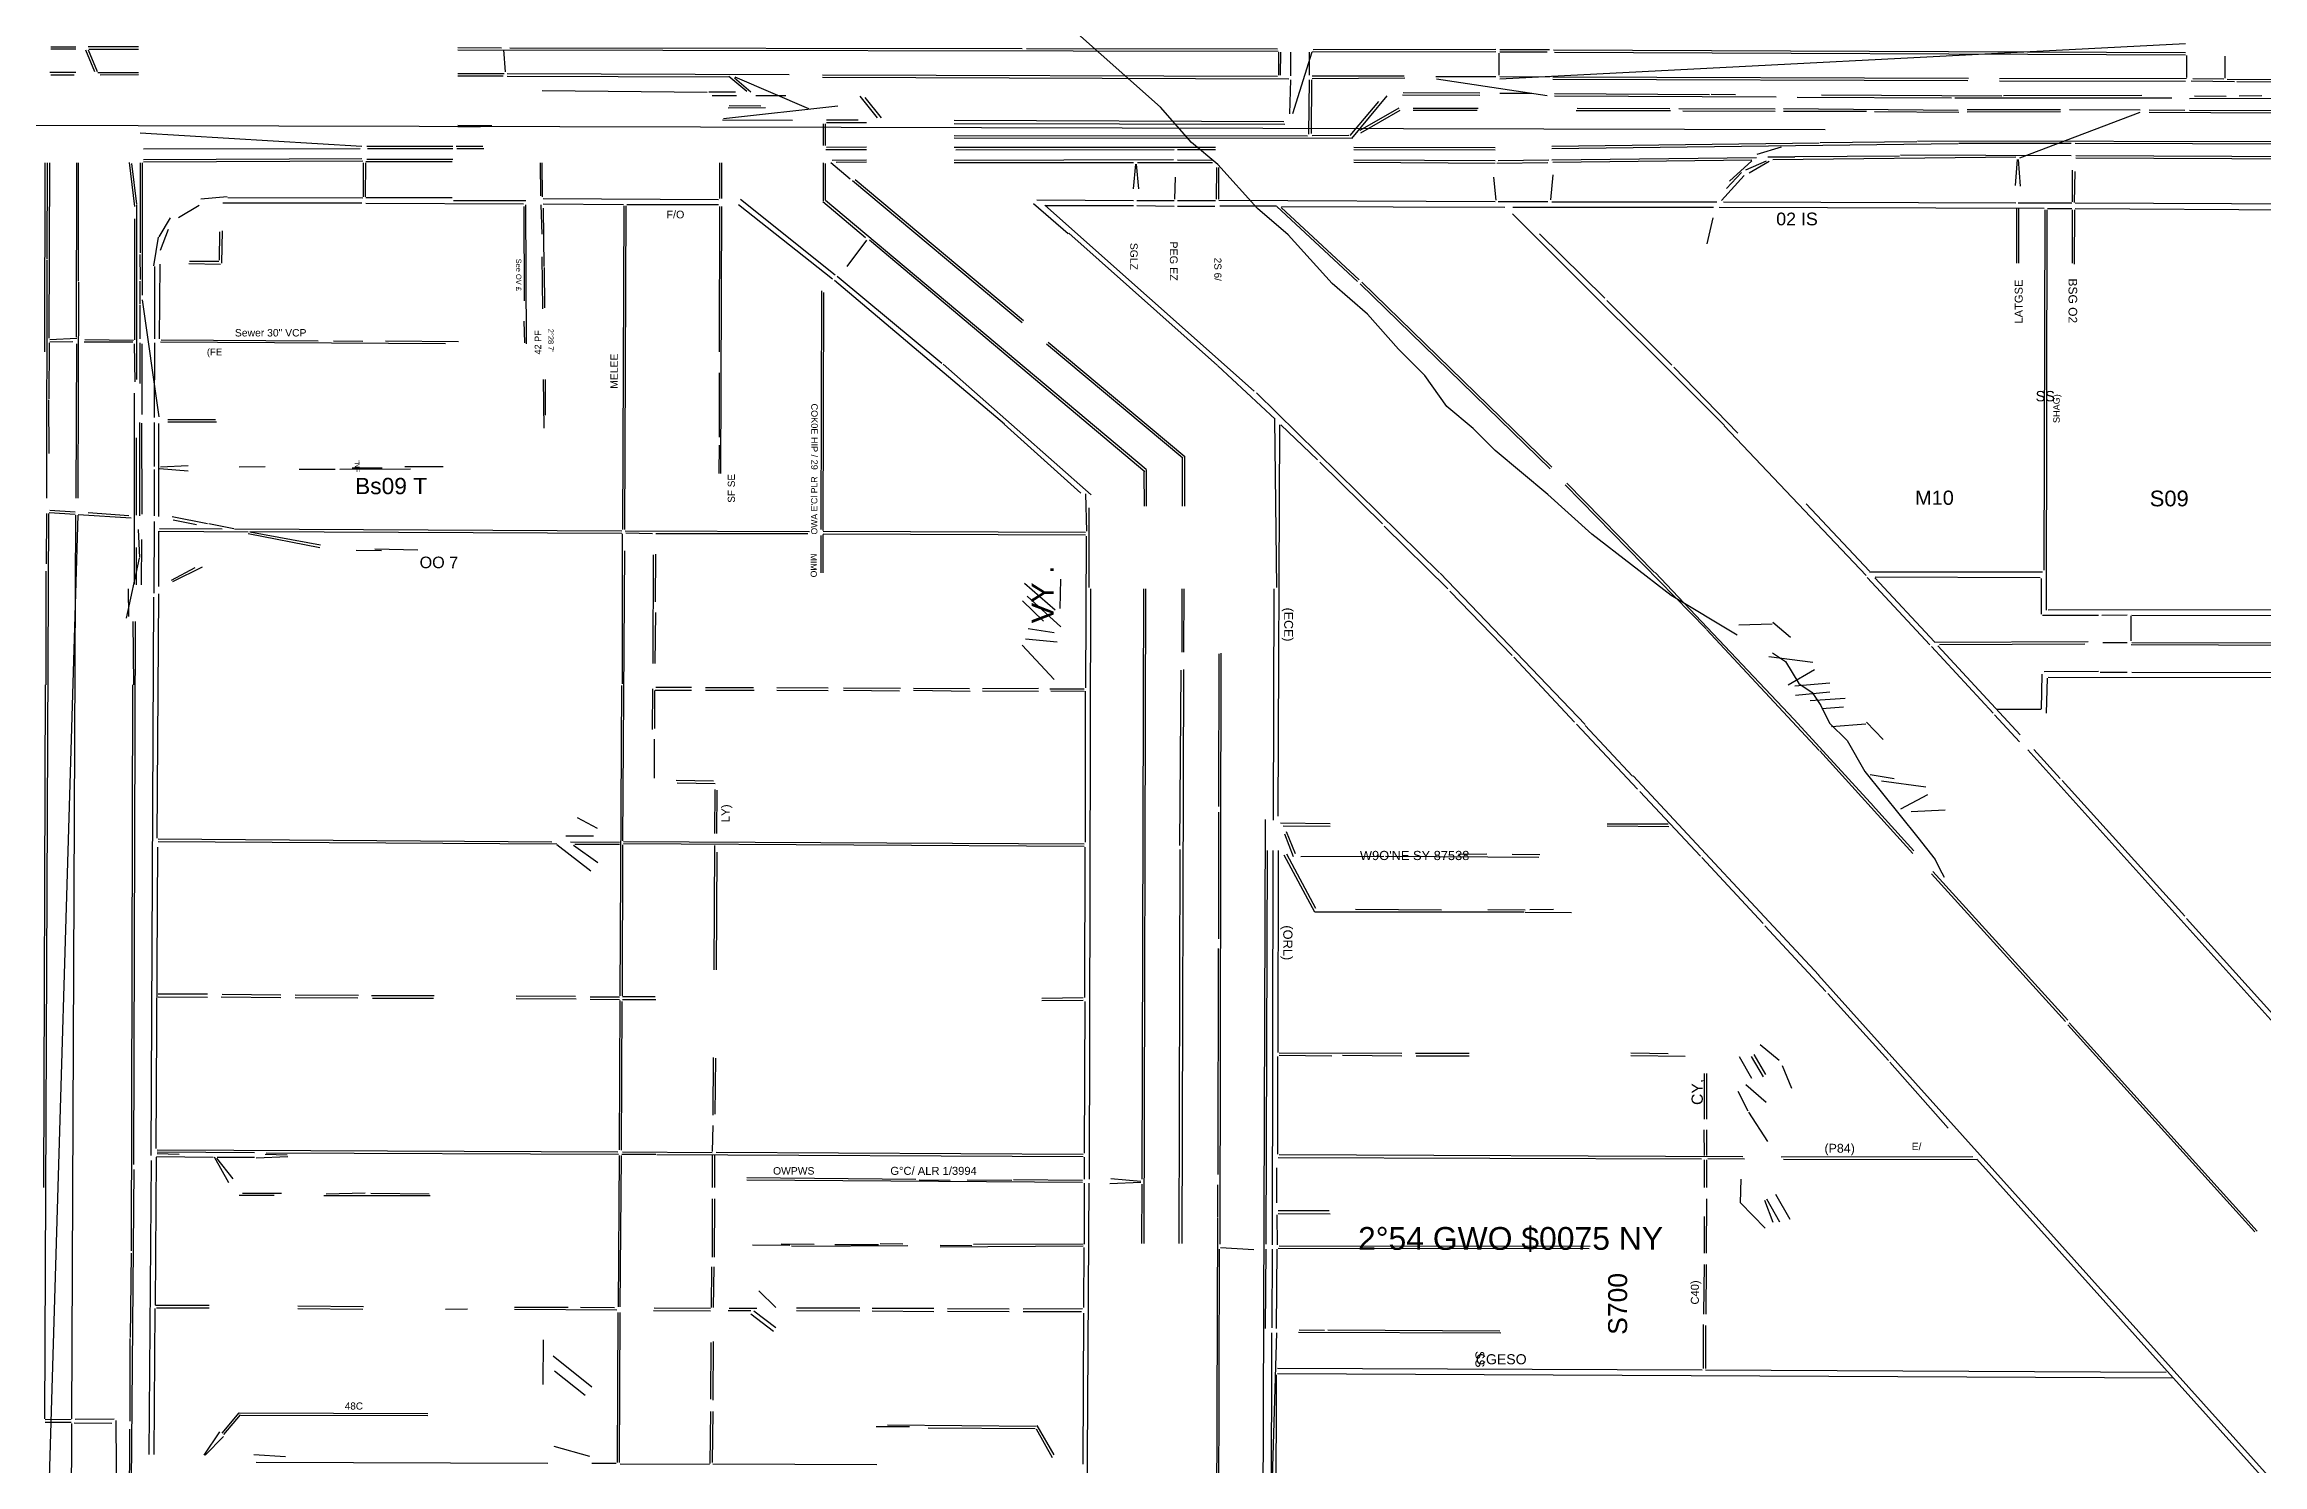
# Model space of a CAD drawing. Header units: feet. Extents: x 12 to 960, y 13 to 702.
# Drawn here: x 208.1 to 492.5, y 164.7 to 346.9 of the extents above; entities that cross this region are included whole.
import ezdxf
from ezdxf.enums import TextEntityAlignment as Align

# ---------------------------------------------------------------- set-up
doc = ezdxf.new("R2010")
doc.units = ezdxf.units.FT
for name, color, linetype in [('AGUA', 4, 'CONTINUOUS'), ('ALCANTARILLADO', 2, 'CONTINUOUS'), ('EJE_VIA', 7, 'CONTINUOUS'), ('TEXTO', 7, 'CONTINUOUS')]:
    doc.layers.add(name, color=color, linetype=linetype)
doc.styles.add('CAD_TEXT', font='Arial')

msp = doc.modelspace()

# ---------------------------------------------------------------- linework, layer by layer
at = {"layer": 'AGUA'}
for p, q in [((351.23, 338.86), (336, 352.4)), ((355.18, 334.34), (351.23, 338.86)), ((176.84, 336.6), (436.44, 336.02)), ((358.57, 331.52), (355.18, 334.34)), ((363.65, 325.87), (358.57, 331.52)), ((367.59, 322.48), (363.65, 325.87)), ((373.24, 316.27), (367.59, 322.48)), ((377.77, 312.33), (373.24, 316.27)), ((381.71, 307.83), (377.77, 312.33)), ((385.1, 304.43), (381.71, 307.83)), ((387.92, 300.49), (385.1, 304.43)), ((391.31, 297.65), (387.92, 300.49)), ((394.13, 294.84), (391.31, 297.65)), ((400.89, 289.18), (394.13, 294.84)), ((406.54, 284.11), (400.89, 289.18)), ((411.62, 280.16), (406.54, 284.11)), ((416.69, 276.22), (411.62, 280.16)), ((425.16, 271.14), (416.69, 276.22)), ((429.69, 268.88), (431.37, 267.75)), ((431.37, 267.75), (433.06, 264.93)), ((433.06, 264.93), (434.77, 263.8)), ((434.77, 263.8), (435.9, 262.1)), ((435.9, 262.1), (437, 259.86)), ((437, 259.86), (439.27, 257.6)), ((439.27, 257.6), (441.53, 253.63)), ((441.53, 253.63), (443.79, 250.81)), ((443.79, 250.81), (446.05, 248)), ((446.05, 248), (448.31, 245.18)), ((448.31, 245.18), (450.55, 242.34)), ((450.55, 242.34), (451.12, 241.21)), ((451.12, 241.21), (451.68, 240.08))]:
    msp.add_line(p, q, dxfattribs=at)
at = {"layer": 'ALCANTARILLADO'}
for p, q in [((464.63, 325.71), (464.46, 279.46)), ((223.07, 309.02), (243.18, 308.91)), ((366.2, 177.1), (420.68, 176.9))]:
    msp.add_line(p, q, dxfattribs=at)
at = {"layer": 'EJE_VIA'}
for p, q in [((208.91, 346.6), (212.14, 346.6)), ((212.14, 346.31), (208.91, 346.3)), ((213.38, 346.23), (214.51, 343.47)), ((220.16, 346.6), (213.7, 346.6)), ((213.7, 346.23), (214.88, 343.43)), ((213.8, 346.31), (220.16, 346.3)), ((261.09, 346.53), (266.72, 346.5)), ((261.09, 346.24), (366.3, 346.07)), ((266.98, 346.23), (267.16, 343.42)), ((267.76, 346.5), (333.49, 346.4)), ((334.01, 346.41), (366.2, 346.35)), ((366.34, 345.92), (366.33, 343)), ((366.6, 345.92), (366.56, 343)), ((367.88, 345.92), (367.88, 342.9)), ((370.61, 345.92), (368.14, 338)), ((370.28, 345.92), (370.27, 343)), ((394.22, 345.96), (370.68, 345.94)), ((394.22, 346.26), (370.78, 346.25)), ((394.58, 345.81), (394.58, 343)), ((394.74, 342.51), (482.66, 347.03)), ((394.74, 346.27), (401.09, 346.26)), ((394.74, 345.97), (400.78, 345.96)), ((401.61, 346.24), (482.66, 345.9)), ((401.72, 345.95), (482.66, 345.59)), ((482.78, 345.5), (482.79, 342.69)), ((487.71, 345.4), (487.69, 342.59)), ((212.14, 343.33), (208.8, 343.33)), ((208.91, 343.04), (211.93, 343.03)), ((214.95, 343.33), (220.16, 343.32)), ((220.16, 343.02), (215.26, 342.98)), ((261.09, 343.19), (267.03, 343.19)), ((266.93, 342.84), (261.09, 342.84)), ((267.45, 343.19), (303.59, 343.07)), ((267.45, 342.86), (295.89, 342.77)), ((295.84, 342.85), (298.17, 340.91)), ((296.57, 342.65), (298.7, 340.84)), ((296.61, 342.78), (306.09, 338.71)), ((307.86, 343.03), (366.2, 342.83)), ((307.86, 342.73), (367.66, 342.53)), ((367.9, 342.38), (367.77, 338)), ((370.27, 342.38), (370.18, 335.4)), ((370.56, 342.38), (370.54, 335.5)), ((382.45, 342.87), (370.68, 342.83)), ((382.55, 342.6), (370.68, 342.5)), ((386.51, 342.8), (394.22, 342.79)), ((386.61, 342.51), (400.78, 340.35)), ((394.74, 342.8), (401.09, 342.75)), ((401.51, 342.78), (454.84, 342.6)), ((401.51, 342.46), (454.74, 342.31)), ((482.76, 342.54), (458.8, 342.53)), ((458.8, 342.24), (482.66, 342.23)), ((483.39, 342.26), (488.91, 342.17)), ((483.59, 342.55), (487.55, 342.52)), ((487.97, 342.47), (524.74, 342.38)), ((489.22, 342.17), (524.84, 342.07)), ((271.93, 341), (293.07, 340.81)), ((296.72, 340.8), (293.28, 340.8)), ((293.7, 340.39), (296.82, 340.38)), ((295.16, 337.44), (309.84, 339.06)), ((300.57, 338.77), (295.78, 338.76)), ((295.88, 339.07), (299.95, 339.06)), ((299.32, 340.38), (303.18, 340.38)), ((312.64, 340.3), (314.89, 337.49)), ((313.3, 340.1), (315.39, 337.52)), ((379.16, 339.62), (375.49, 335.26)), ((380.23, 340.34), (375.7, 334.84)), ((381.77, 338.75), (376.76, 335.86)), ((382.24, 340.44), (392.14, 340.4)), ((382.34, 340.75), (392.14, 340.7)), ((383.59, 338.73), (391.93, 338.73)), ((394.74, 340.68), (398.8, 340.67)), ((401.72, 340.62), (421.61, 340.51)), ((401.72, 340.31), (430.16, 340.18)), ((404.64, 338.73), (416.51, 338.72)), ((417.66, 338.7), (430.05, 338.67)), ((421.82, 340.54), (424.95, 340.51)), ((431.09, 338.69), (453.49, 338.51)), ((432.86, 340.17), (452.66, 340.05)), ((435.99, 340.47), (459.11, 340.34)), ((480.89, 340.04), (453.07, 340.03)), ((466.62, 338.55), (454.64, 338.52)), ((477.03, 340.38), (459.32, 340.33)), ((467.76, 338.59), (476.82, 338.53)), ((477.97, 338.53), (482.55, 338.47)), ((497.03, 339.97), (483.18, 339.95)), ((483.8, 340.34), (487.86, 340.3)), ((492.45, 340.31), (489.53, 340.27)), ((261.09, 336.58), (265.47, 336.54)), ((264.01, 336.33), (261.09, 336.33)), ((295.05, 337.23), (304.01, 337.21)), ((307.95, 336.75), (307.95, 333.94)), ((308.23, 336.75), (308.23, 333.94)), ((308.38, 336.92), (313.49, 336.9)), ((308.39, 337.26), (312.45, 337.26)), ((324.74, 337.2), (367.03, 337.05)), ((324.74, 336.79), (367.14, 336.68)), ((381.88, 338.43), (376.86, 335.52)), ((391.82, 338.44), (383.59, 338.44)), ((404.53, 338.43), (416.61, 338.43)), ((418.18, 338.4), (430.05, 338.35)), ((431.09, 338.36), (441.72, 338.36)), ((442.76, 338.3), (453.59, 338.22)), ((466.61, 338.27), (454.64, 338.23)), ((461.4, 332.39), (476.82, 338.24)), ((477.97, 338.23), (493.8, 338.13)), ((483.18, 338.48), (535.05, 338.39)), ((248.8, 333.83), (220.36, 335.54)), ((248.59, 333.54), (220.78, 333.5)), ((249.43, 333.87), (260.47, 333.87)), ((249.53, 333.57), (260.47, 333.57)), ((260.89, 333.87), (264.32, 333.86)), ((260.99, 333.57), (264.43, 333.57)), ((313.49, 333.38), (308.28, 333.38)), ((313.49, 333.73), (308.39, 333.72)), ((324.74, 335.24), (370.05, 335.21)), ((324.74, 334.96), (375.68, 334.9)), ((358.28, 333.71), (324.74, 333.69)), ((352.97, 333.41), (324.95, 333.35)), ((353.39, 333.44), (358.28, 333.44)), ((375.36, 335.26), (370.68, 335.21)), ((375.99, 333.73), (394.11, 333.72)), ((375.99, 333.46), (394.11, 333.39)), ((453.49, 334.19), (401.4, 333.52)), ((435.68, 334.26), (401.41, 333.84)), ((430.78, 333.75), (427.68, 332.8)), ((448.18, 334.42), (435.78, 334.29)), ((448.28, 334.57), (537.34, 334.38)), ((453.59, 334.27), (467.97, 334.24)), ((468.49, 334.24), (537.45, 334.04)), ((208.13, 331.75), (208.11, 307.48)), ((208.45, 331.75), (208.41, 319.36)), ((208.75, 331.75), (208.67, 309.25)), ((212.19, 331.75), (212.18, 309.36)), ((212.44, 331.75), (212.44, 316.54)), ((218.95, 331.77), (219.65, 326.14)), ((219.27, 331.65), (219.92, 326.44)), ((220.38, 331.75), (220.36, 320.19)), ((220.63, 331.75), (220.62, 314.77)), ((248.8, 332.23), (220.78, 332.1)), ((248.91, 331.93), (220.78, 331.81)), ((248.98, 331.75), (248.95, 327.38)), ((249.26, 331.75), (249.23, 327.38)), ((249.32, 331.92), (260.36, 331.9)), ((249.43, 332.21), (260.47, 332.2)), ((271.65, 331.75), (271.69, 327.48)), ((271.88, 331.75), (271.94, 327.38)), ((294.67, 331.75), (294.67, 327.17)), ((294.91, 331.75), (294.9, 327.17)), ((307.94, 331.75), (307.94, 326.86)), ((308.2, 331.65), (308.23, 326.96)), ((308.94, 331.78), (311.4, 329.68)), ((313.49, 332.09), (309.11, 332.05)), ((313.49, 331.83), (309.64, 331.77)), ((352.86, 332.12), (324.74, 332.04)), ((324.74, 331.77), (347.76, 331.76)), ((348, 331.54), (347.71, 328.4)), ((348.09, 331.55), (348.38, 328.4)), ((348.28, 331.78), (357.86, 331.77)), ((353.39, 332.11), (357.87, 332.08)), ((358.41, 331.13), (358.33, 327.06)), ((358.63, 331.13), (358.63, 327.06)), ((375.99, 332.11), (394.12, 332.04)), ((375.99, 331.8), (394.11, 331.69)), ((400.89, 331.75), (394.32, 331.65)), ((400.99, 332.08), (394.53, 331.98)), ((401.53, 330.21), (401.22, 326.97)), ((427.65, 332.39), (401.41, 332.08)), ((427.03, 332.08), (401.51, 331.76)), ((426.07, 330.11), (423.14, 326.89)), ((425.7, 330.48), (423.81, 328.42)), ((427.02, 331.98), (424.19, 329.38)), ((428.86, 331.96), (426.23, 330.78)), ((429.25, 331.91), (426.71, 330.4)), ((432.55, 332.48), (429.11, 332.44)), ((460.89, 332.48), (429.74, 332.13)), ((445.99, 332.58), (432.55, 332.51)), ((446.09, 332.76), (467.97, 332.69)), ((461.06, 332.17), (460.82, 328.82)), ((461.18, 332.17), (461.45, 328.72)), ((468.13, 330.81), (468.12, 326.75)), ((468.45, 330.61), (468.38, 326.65)), ((468.59, 332.66), (537.34, 332.39)), ((468.59, 332.36), (537.34, 332.07)), ((231.52, 327.39), (228.16, 327.08)), ((231.61, 327.3), (248.91, 327.24)), ((260.36, 327.26), (249.32, 327.26)), ((272.03, 327.14), (294.53, 327.04)), ((311.71, 329.47), (333.48, 311.24)), ((312.06, 329.58), (333.65, 311.49)), ((353.08, 329.88), (353.01, 327.06)), ((393.91, 329.9), (394.21, 326.96)), ((219.66, 324.56), (219.64, 309.04)), ((219.89, 326.34), (219.9, 303.94)), ((224.23, 324.66), (222.75, 322.22)), ((227.92, 326.25), (225.3, 324.67)), ((230.99, 326.58), (248.8, 326.58)), ((249.32, 326.56), (269.53, 326.47)), ((260.57, 326.92), (269.84, 326.92)), ((269.59, 326.13), (269.6, 314.04)), ((269.8, 326.34), (269.85, 308.52)), ((271.76, 326.33), (271.86, 322.58)), ((272.03, 326.46), (282.34, 326.37)), ((272.03, 325.92), (272.12, 318.42)), ((282.4, 326.23), (282.21, 284.67)), ((282.66, 326.23), (282.47, 284.67)), ((282.76, 326.4), (294.53, 326.37)), ((294.67, 326.13), (294.63, 307.48)), ((294.92, 326.13), (294.81, 291.86)), ((297.1, 326.4), (309.13, 316.84)), ((297.36, 327.06), (309.51, 317.37)), ((307.9, 326.79), (313.4, 322.17)), ((308.24, 326.94), (349.37, 292.42)), ((334.91, 326.52), (339.39, 322.66)), ((335.36, 326.98), (347.76, 326.9)), ((336.37, 326.32), (363.24, 302.45)), ((336.41, 326.25), (347.76, 326.24)), ((348.18, 326.92), (352.97, 326.92)), ((348.18, 326.24), (352.97, 326.18)), ((353.39, 326.92), (358.28, 326.92)), ((353.39, 326.18), (358.18, 326.18)), ((358.7, 326.95), (394.12, 326.77)), ((366.09, 326.18), (358.8, 326.17)), ((366.11, 326.14), (376.46, 316.49)), ((366.7, 326.01), (376.68, 316.71)), ((366.72, 326.14), (395.36, 326.04)), ((394.53, 326.79), (400.89, 326.78)), ((396.33, 325.21), (423.52, 298.03)), ((396.41, 326.06), (422.14, 326.04)), ((401.41, 326.73), (422.55, 326.71)), ((422.05, 324.66), (421.28, 321.34)), ((422.86, 326.03), (464.53, 325.91)), ((423.39, 326.75), (460.89, 326.6)), ((460.99, 325.81), (460.99, 318.84)), ((461.2, 326.59), (468.07, 326.58)), ((461.24, 325.81), (461.24, 318.84)), ((464.86, 325.71), (464.79, 274.36)), ((468.07, 325.85), (464.95, 325.85)), ((468.12, 325.71), (468.12, 318.84)), ((468.42, 325.71), (468.37, 318.73)), ((468.49, 326.6), (522.34, 326.35)), ((468.49, 325.87), (496.51, 325.72)), ((222.7, 322.21), (222.09, 318.51)), ((223.98, 323.16), (222.95, 320.47)), ((230.55, 322.9), (230.52, 319.25)), ((230.89, 323), (230.81, 318.84)), ((313.53, 321.8), (311.01, 318.45)), ((313.9, 321.85), (349.2, 292.14)), ((339.45, 322.72), (358.53, 305.75)), ((399.79, 322.64), (408.18, 314.36)), ((208.42, 319.25), (208.36, 288.73)), ((220.31, 319.98), (220.39, 316.75)), ((222.88, 318.73), (222.8, 309.15)), ((226.61, 318.82), (230.68, 318.75)), ((226.72, 319.13), (230.47, 319.12)), ((271.89, 319.67), (271.97, 313)), ((212.45, 316.44), (212.38, 288.73)), ((220.32, 316.54), (220.35, 313.63)), ((222.21, 318.42), (222.21, 309.15)), ((272.17, 318.32), (272.2, 313.11)), ((309.39, 316.7), (331.19, 298.23)), ((309.74, 317.19), (323.17, 306.02)), ((376.81, 316.22), (401.18, 292.47)), ((377.03, 316.44), (401.4, 292.68)), ((220.33, 313.52), (220.32, 309.15)), ((220.64, 314.15), (222.78, 299.15)), ((307.73, 315.29), (307.66, 284.67)), ((307.99, 315.09), (307.9, 284.56)), ((408.43, 314.09), (416.78, 305.77)), ((269.59, 311.44), (269.64, 308.63)), ((208.71, 308.63), (208.65, 301.44)), ((212.24, 309.18), (208.8, 309.02)), ((211.72, 308.77), (208.8, 308.73)), ((212.19, 308.52), (212.12, 288.73)), ((213.18, 308.77), (219.43, 308.76)), ((213.28, 309.08), (219.53, 308.99)), ((219.59, 308.52), (219.67, 303.63)), ((220.32, 308.63), (220.33, 303.42)), ((220.58, 308.52), (220.58, 299.46)), ((222.2, 308.63), (222.15, 299.04)), ((222.97, 308.75), (259.53, 308.55)), ((245.16, 308.89), (248.91, 308.87)), ((251.82, 308.88), (261.2, 308.82)), ((336.58, 308.5), (354.07, 293.88)), ((336.82, 308.71), (354.34, 294.05)), ((294.6, 304.77), (294.6, 296.54)), ((323.35, 305.91), (342.34, 289.15)), ((358.55, 305.68), (365.91, 298.86)), ((417.04, 305.51), (425.26, 297.06)), ((219.61, 302.17), (219.59, 277.69)), ((272.05, 303.94), (272.13, 297.69)), ((272.3, 303.94), (272.32, 299.36)), ((363.53, 302.21), (387, 279.12)), ((208.62, 301.34), (208.66, 294.46)), ((223.91, 298.81), (230.05, 298.8)), ((365.82, 298.84), (366.07, 277.27)), ((219.85, 296.44), (219.85, 286.54)), ((220.3, 298.42), (220.27, 286.44)), ((220.56, 298.32), (220.57, 286.65)), ((222.15, 298.42), (222.15, 292.79)), ((222.74, 298.31), (222.74, 286.34)), ((223.91, 298.51), (230.16, 298.51)), ((331.18, 298.19), (340.99, 289.35)), ((366.49, 298.11), (366.27, 247.9)), ((366.63, 298.11), (371.33, 293.65)), ((423.48, 298), (441.68, 278.8)), ((294.6, 295.5), (294.59, 291.86)), ((354.01, 293.84), (353.99, 287.69)), ((354.3, 294.04), (354.27, 287.69)), ((371.64, 293.34), (379.66, 285.42)), ((222.16, 292.38), (222.15, 286.44)), ((222.87, 292.51), (226.53, 292.21)), ((226.52, 292.85), (222.96, 292.69)), ((236.41, 292.71), (233.07, 292.7)), ((240.78, 292.44), (245.36, 292.43)), ((255.05, 292.43), (245.99, 292.39)), ((247.55, 292.6), (251.41, 292.6)), ((259.22, 292.73), (254.32, 292.72)), ((349.07, 292.07), (349.13, 287.69)), ((349.37, 292.38), (349.38, 287.69)), ((403.11, 290.43), (421.17, 271.93)), ((403.3, 290.63), (414.57, 279.19)), ((341.59, 289.25), (341.72, 284.46)), ((342.02, 287.48), (342.02, 277.27)), ((433.99, 287.98), (442.13, 279.34)), ((212.39, 286.54), (207.08, 108)), ((208.62, 286.75), (208.1, 170.61)), ((208.36, 286.75), (208.3, 280.29)), ((208.7, 286.89), (212.03, 286.65)), ((208.8, 287.18), (212.04, 286.96)), ((212.1, 286.54), (211.57, 170.61)), ((212.44, 286.62), (219.21, 286.17)), ((213.69, 286.86), (218.91, 286.48)), ((220.13, 284.67), (220.29, 281.12)), ((222.17, 285.71), (222.12, 276.54)), ((222.74, 284.46), (222.74, 277.38)), ((222.86, 284.8), (230.89, 284.77)), ((222.86, 284.47), (234.22, 284.39)), ((224.49, 286.34), (229.02, 285.44)), ((224.62, 285.92), (227.58, 285.35)), ((229.19, 285.46), (232.38, 284.84)), ((232.45, 284.78), (282.14, 284.5)), ((282.55, 284.53), (306.2, 284.44)), ((307.97, 284.46), (341.61, 284.37)), ((379.9, 285.14), (388.07, 277.06)), ((219.85, 282.38), (219.85, 277.59)), ((220.53, 283.42), (220.51, 277.59)), ((234.23, 284.19), (243.41, 282.39)), ((234.43, 284.45), (282.14, 284.21)), ((234.44, 284.41), (243.48, 282.74)), ((248.07, 282.04), (251.3, 281.98)), ((250.47, 282.22), (255.99, 282.1)), ((282.2, 284.15), (282.17, 264.88)), ((282.47, 281.96), (282.21, 244.77)), ((282.66, 284.26), (286.09, 284.17)), ((286.51, 284.18), (305.99, 284.16)), ((307.67, 283.94), (307.65, 279.15)), ((307.91, 284.04), (307.91, 279.15)), ((307.97, 284.14), (341.61, 283.99)), ((341.7, 283.84), (341.61, 264.36)), ((208.27, 279.36), (208.27, 264.77)), ((220.26, 281.02), (218.57, 273.31)), ((227.39, 279.79), (224.36, 278.15)), ((228.34, 279.87), (224.5, 277.97)), ((286.14, 281.44), (286.12, 267.48)), ((286.44, 281.54), (286.43, 275.4)), ((387.09, 279.11), (405.68, 259.66)), ((414.65, 279.17), (432.48, 260.32)), ((442.14, 279.26), (464.32, 279.25)), ((218.85, 277.06), (218.86, 273.52)), ((222.07, 276.02), (221.76, 204.36)), ((222.74, 276.44), (222.51, 245.08)), ((333.79, 277.79), (337.7, 274.4)), ((334.12, 276.14), (338.44, 272.21)), ((338.37, 278.32), (338.31, 274.56)), ((342.25, 277.07), (342.05, 201.34)), ((349.04, 277.06), (348.8, 201.34)), ((349.29, 277.06), (349.07, 193.11)), ((353.93, 277.06), (353.93, 268.94)), ((354.21, 277.07), (354.16, 268.94)), ((365.76, 277.06), (365.65, 247.38)), ((388.33, 276.8), (396.32, 268.54)), ((441.81, 278.52), (449.86, 269.9)), ((442.83, 278.48), (450.45, 270.27)), ((442.86, 278.6), (464.01, 278.55)), ((464.16, 278.42), (464.15, 273.84)), ((286.45, 274.04), (286.38, 267.48)), ((333.51, 275.52), (336.21, 272.91)), ((471.51, 273.66), (464.32, 273.65)), ((496.3, 274.4), (465.05, 274.36)), ((475.16, 273.72), (471.93, 273.64)), ((475.64, 273.63), (475.64, 270.4)), ((475.78, 273.7), (541.82, 273.6)), ((219.45, 272.9), (219.51, 264.77)), ((219.73, 272.9), (219.52, 203.21)), ((333.9, 270.65), (337.98, 270.28)), ((334.24, 271.99), (337.56, 271.49)), ((421.22, 271.87), (435.69, 256.34)), ((429.64, 272.56), (425.36, 272.41)), ((429.74, 272.81), (432, 270.88)), ((470.16, 270.26), (450.47, 270.18)), ((333.48, 269.86), (337.59, 265.43)), ((358.7, 268.73), (358.63, 249.15)), ((358.94, 268.84), (358.84, 193)), ((396.52, 268.33), (404.31, 259.98)), ((429.21, 268.38), (434.87, 267.69)), ((450.06, 269.69), (457.98, 261.14)), ((450.9, 269.78), (461.45, 258.36)), ((469.74, 269.98), (451.09, 269.88)), ((472.03, 270.21), (475.16, 270.19)), ((475.68, 269.93), (498.07, 269.84)), ((475.78, 270.21), (497.97, 270.17)), ((208.18, 264.77), (207.99, 200.29)), ((219.41, 264.77), (219.24, 192.17)), ((282.08, 264.67), (281.89, 224.88)), ((353.81, 266.65), (353.66, 244.15)), ((354.15, 266.75), (353.93, 193.11)), ((435.08, 266.67), (431.68, 264.73)), ((437.05, 264.99), (432.56, 264.59)), ((464.21, 266.13), (464.15, 261.65)), ((471.51, 266.46), (464.53, 266.45)), ((464.92, 265.61), (464.79, 261.13)), ((465.05, 265.74), (546.3, 265.61)), ((471.72, 266.39), (475.16, 266.39)), ((475.78, 266.39), (546.61, 266.29)), ((286.05, 264.25), (286.04, 259.04)), ((286.31, 264.04), (286.31, 259.15)), ((286.41, 264.09), (291.09, 264.09)), ((291.09, 264.41), (286.51, 264.41)), ((292.86, 264.42), (299.01, 264.4)), ((292.86, 264.1), (299.11, 264.07)), ((302.03, 264.4), (308.59, 264.39)), ((302.03, 264.06), (308.59, 264.05)), ((310.57, 264.37), (317.86, 264.32)), ((310.57, 264.07), (317.76, 263.98)), ((319.53, 264.34), (326.72, 264.31)), ((319.53, 264.06), (326.82, 263.97)), ((335.57, 264.3), (328.39, 264.26)), ((328.39, 263.98), (335.57, 263.97)), ((337.03, 264.26), (341.41, 264.25)), ((337.13, 263.98), (341.41, 263.93)), ((341.54, 263.94), (341.54, 244.56)), ((437.03, 263.81), (432.64, 263.41)), ((439.02, 263.03), (434.52, 262.73)), ((438.8, 261.9), (436, 261.67)), ((404.56, 259.71), (412.36, 251.36)), ((405.65, 259.55), (411.75, 253.03)), ((432.46, 260.31), (442.67, 249.16)), ((441.64, 259.72), (437.24, 259.37)), ((441.72, 259.99), (443.87, 257.75)), ((458.17, 260.92), (461.36, 257.43)), ((464.11, 261.58), (458.49, 261.58)), ((286.3, 257.79), (286.27, 252.79)), ((435.75, 256.31), (447.68, 243.11)), ((462.45, 256.42), (614.51, 87.25)), ((463.19, 256.46), (466.56, 252.74)), ((442.21, 253.24), (445.27, 252.73)), ((289.11, 252.55), (293.91, 252.44)), ((289.22, 252.2), (294.11, 252.12)), ((294.05, 251.34), (294.01, 245.71)), ((294.34, 251.23), (294.27, 245.71)), ((411.81, 253.1), (435.61, 227.51)), ((412.69, 251.06), (420.45, 242.79)), ((443.68, 252.43), (449.34, 251.68)), ((449.57, 250.63), (446.11, 248.8)), ((466.83, 252.48), (482.58, 235.1)), ((276.43, 247.74), (278.98, 246.39)), ((358.65, 248.42), (358.65, 232.17)), ((364.63, 247.48), (364.21, 127.38)), ((442.49, 249.31), (447.79, 243.45)), ((451.82, 248.7), (447.45, 248.47)), ((222.66, 245), (273.18, 244.64)), ((222.66, 244.67), (273.8, 244.35)), ((278.49, 245.34), (274.95, 245.33)), ((275.57, 244.64), (281.82, 244.58)), ((282.34, 244.67), (341.41, 244.37)), ((366.61, 247.05), (372.97, 246.97)), ((366.93, 246.67), (372.97, 246.65)), ((367.13, 245.64), (368.24, 242.75)), ((367.31, 245.95), (368.46, 243.14)), ((408.49, 246.93), (416.3, 246.93)), ((408.49, 246.66), (416.41, 246.58)), ((222.58, 243.94), (222.4, 205.29)), ((273.79, 244.3), (278.16, 240.92)), ((275.93, 244.21), (279.06, 241.99)), ((276.09, 244.31), (281.82, 244.31)), ((282.24, 244.25), (282.17, 224.88)), ((282.34, 244.39), (341.41, 244.06)), ((294, 244.15), (293.94, 228.21)), ((294.3, 243.31), (294.22, 228.21)), ((341.51, 243.94), (341.46, 224.67)), ((353.7, 243.63), (353.58, 193.11)), ((364.9, 243.52), (364.73, 193)), ((365.63, 243.52), (365.55, 192.9)), ((366.29, 243.52), (366.24, 217.59)), ((367.02, 242.95), (370.97, 235.65)), ((367.35, 243.06), (371.08, 236.12)), ((379.84, 242.73), (369.22, 242.68)), ((380.05, 242.77), (399.74, 242.67)), ((393.07, 243.05), (389.43, 243)), ((396.3, 243.03), (399.84, 242.99)), ((420.62, 242.63), (428.48, 234.14)), ((450.07, 240.51), (467.27, 221.58)), ((450.24, 240.8), (467.55, 221.74)), ((370.99, 235.65), (397.86, 235.62)), ((376.2, 236), (387.24, 235.91)), ((393.18, 235.94), (397.97, 235.89)), ((397.97, 235.59), (403.91, 235.55)), ((401.61, 235.92), (398.59, 235.88)), ((428.72, 233.86), (436.52, 225.41)), ((482.78, 234.78), (510.29, 204.27)), ((358.61, 230.92), (358.58, 201.96)), ((229.01, 225.06), (222.66, 225.06)), ((222.66, 224.73), (229.01, 224.7)), ((230.78, 224.72), (238.39, 224.63)), ((230.88, 225.07), (238.39, 225.01)), ((240.26, 224.99), (248.38, 224.96)), ((250.05, 224.92), (258.07, 224.92)), ((268.59, 224.87), (276.2, 224.82)), ((278.07, 224.74), (281.82, 224.73)), ((286.41, 224.73), (282.24, 224.73)), ((435.58, 227.5), (585.31, 60.76)), ((436.79, 225.16), (444.55, 216.57)), ((240.26, 224.66), (248.28, 224.61)), ((250.16, 224.58), (257.97, 224.58)), ((268.59, 224.53), (276.3, 224.46)), ((278.07, 224.45), (281.82, 224.38)), ((281.88, 224.25), (281.8, 205.09)), ((282.13, 224.15), (282.06, 205.08)), ((282.24, 224.38), (286.51, 224.38)), ((341.3, 224.59), (335.99, 224.54)), ((341.3, 224.25), (335.99, 224.24)), ((341.5, 224.15), (341.41, 204.67)), ((467.57, 221.16), (491.54, 194.58)), ((467.75, 221.42), (491.84, 194.69)), ((293.85, 216.96), (293.79, 209.56)), ((294.15, 216.86), (294.07, 209.67)), ((366.22, 217.06), (366.22, 204.56)), ((366.41, 217.54), (382.14, 217.52)), ((366.41, 217.26), (373.18, 217.18)), ((374.53, 217.25), (382.14, 217.17)), ((383.91, 217.52), (390.78, 217.52)), ((384.01, 217.18), (390.78, 217.18)), ((411.51, 217.54), (416.3, 217.47)), ((411.51, 217.2), (418.49, 217.12)), ((425.43, 217.1), (427, 214.29)), ((426.95, 217.08), (428.51, 214.47)), ((427.28, 217.34), (428.77, 214.76)), ((428.1, 218.63), (430.55, 216.62)), ((444.73, 216.34), (452.2, 207.88)), ((420.92, 214.88), (420.94, 209.04)), ((421.23, 214.88), (421.23, 209.04)), ((426.28, 213.5), (428.88, 211.22)), ((430.94, 215.94), (432.11, 213.03)), ((425.25, 212.64), (426.54, 210.1)), ((293.8, 208.21), (293.72, 204.88)), ((420.9, 207.69), (420.92, 204.36)), ((421.23, 207.69), (421.23, 204.36)), ((426.6, 209.94), (429.03, 206.18)), ((222.55, 205.12), (281.61, 204.86)), ((222.55, 204.83), (235.05, 204.76)), ((282.24, 204.87), (293.7, 204.78)), ((219.56, 202.59), (219.24, 162.38)), ((221.79, 203.73), (221.5, 166.02)), ((222.41, 204.15), (222.28, 185.19)), ((222.45, 204.23), (229.74, 204.15)), ((222.55, 204.63), (225.37, 204.57)), ((229.88, 204.21), (231.69, 200.92)), ((230.16, 204.04), (232.26, 201.37)), ((230.26, 204.18), (235.05, 204.17)), ((239.32, 204.22), (235.25, 204.02)), ((236.41, 204.55), (239.22, 204.48)), ((236.51, 204.71), (281.72, 204.57)), ((281.8, 204.36), (281.65, 184.98)), ((282.07, 204.36), (281.89, 184.98)), ((286.51, 204.52), (282.14, 204.51)), ((286.61, 204.51), (341.3, 204.23)), ((293.74, 204.36), (293.73, 200.29)), ((294.02, 204.36), (294.03, 200.29)), ((294.22, 204.79), (341.3, 204.56)), ((341.42, 204.15), (341.42, 201.34)), ((366.08, 202.79), (366.07, 198.31)), ((366.3, 204.14), (420.57, 203.97)), ((366.41, 204.49), (425.89, 204.25)), ((420.92, 203.84), (420.94, 200.29)), ((421.22, 203.84), (421.24, 200.29)), ((421.41, 203.98), (426.09, 203.94)), ((455.36, 204.19), (430.78, 204.18)), ((431.09, 203.93), (455.89, 203.85)), ((455.87, 203.93), (553.16, 95.6)), ((233.07, 199.3), (237.55, 199.28)), ((233.49, 199.54), (238.49, 199.54)), ((257.55, 199.22), (243.91, 199.2)), ((249.22, 199.53), (244.22, 199.44)), ((249.95, 199.55), (257.45, 199.48)), ((298.18, 201.54), (319.84, 201.36)), ((298.18, 201.25), (341.2, 200.95)), ((320.26, 201.25), (324.22, 201.23)), ((326.41, 201.27), (332.14, 201.22)), ((332.34, 201.29), (341.2, 201.23)), ((342.02, 200.81), (341.42, 104.04)), ((341.42, 200.81), (341.42, 193)), ((348.7, 200.92), (344.73, 200.75)), ((344.83, 201.44), (348.7, 201.1)), ((348.81, 200.71), (348.79, 193.11)), ((358.52, 200.61), (358.54, 196.44)), ((425.64, 201.34), (425.54, 198.31)), ((430.09, 199.44), (431.91, 196.22)), ((293.74, 198.84), (293.73, 191.34)), ((294.04, 198.84), (293.97, 191.34)), ((358.51, 196.34), (358.37, 157.59)), ((366.14, 196.75), (366.17, 192.9)), ((372.86, 197.26), (366.3, 197.26)), ((366.3, 196.92), (372.97, 196.91)), ((420.93, 196.54), (420.93, 191.86)), ((421.23, 198.84), (421.2, 191.86)), ((425.57, 198.31), (428.76, 195.04)), ((428.66, 198.65), (429.74, 195.84)), ((428.9, 198.83), (430.59, 195.87)), ((219.21, 191.86), (219.09, 181.02)), ((298.91, 192.9), (303.7, 192.88)), ((302.55, 193.04), (306.82, 193.02)), ((303.91, 192.79), (311.41, 192.76)), ((309.43, 192.95), (315.05, 192.95)), ((318.8, 192.77), (311.51, 192.74)), ((315.26, 193.08), (318.18, 193.05)), ((322.97, 192.86), (327.03, 192.83)), ((341.3, 192.73), (322.97, 192.63)), ((341.3, 193), (327.24, 192.95)), ((341.4, 192.59), (341.32, 184.88)), ((358.73, 192.38), (358.6, 127.38)), ((358.91, 192.58), (363.19, 192.32)), ((364.7, 192.38), (364.62, 182.17)), ((365.54, 192.38), (365.47, 182.27)), ((366.14, 192.38), (366.05, 182.17)), ((366.3, 192.51), (406.2, 192.46)), ((366.41, 192.81), (406.3, 192.76)), ((293.64, 190.09), (293.59, 184.88)), ((293.93, 190.09), (293.87, 184.88)), ((420.91, 190.4), (420.84, 184.04)), ((421.2, 190.4), (421.12, 184.04)), ((229.22, 185.14), (222.34, 185.14)), ((240.57, 185.08), (249.01, 185.02)), ((268.39, 184.94), (275.26, 184.92)), ((276.82, 184.94), (281.2, 184.9)), ((299.69, 187.02), (301.9, 184.86)), ((222.25, 184.77), (222.14, 166.02)), ((222.45, 184.84), (229.22, 184.82)), ((240.57, 184.76), (248.91, 184.67)), ((262.34, 184.65), (259.53, 184.64)), ((268.39, 184.65), (281.51, 184.56)), ((281.61, 184.25), (281.53, 164.98)), ((281.86, 184.25), (281.78, 164.98)), ((286.2, 184.51), (293.49, 184.44)), ((286.3, 184.82), (293.49, 184.79)), ((298.7, 184.45), (295.78, 184.44)), ((295.88, 184.8), (299.43, 184.78)), ((298.69, 184.06), (301.58, 181.84)), ((299.07, 184.43), (301.87, 182.3)), ((312.66, 184.8), (304.53, 184.78)), ((304.53, 184.49), (312.66, 184.43)), ((314.22, 184.8), (322.14, 184.79)), ((314.22, 184.46), (322.14, 184.38)), ((323.91, 184.74), (331.82, 184.71)), ((323.91, 184.39), (331.82, 184.35)), ((341.2, 184.7), (333.59, 184.65)), ((341.09, 184.32), (333.59, 184.32)), ((341.33, 184.15), (341.27, 164.77)), ((420.8, 182.69), (420.8, 177.06)), ((421.1, 182.59), (421.08, 177.06)), ((219.06, 180.92), (219.05, 170.29)), ((272.03, 180.71), (272.01, 174.98)), ((293.53, 180.4), (293.52, 173.11)), ((293.85, 180.5), (293.8, 173)), ((366.07, 181.65), (364.49, 127.38)), ((365.46, 181.65), (365.3, 125.29)), ((368.91, 181.72), (394.84, 181.61)), ((369.01, 182.02), (372.24, 181.99)), ((372.66, 182.01), (394.74, 181.9)), ((273.33, 178.69), (278.31, 174.68)), ((273.52, 176.76), (277.44, 173.65)), ((366.2, 176.43), (481.09, 175.86)), ((421.09, 176.88), (480.16, 176.58)), ((366.06, 176.23), (365.94, 128.73)), ((233.04, 171.38), (230.85, 168.76)), ((233.21, 171.1), (231.04, 168.58)), ((233.07, 171.37), (257.24, 171.3)), ((233.28, 171.07), (257.24, 171.03)), ((293.52, 171.54), (293.44, 164.88)), ((293.79, 171.54), (293.72, 164.98)), ((211.51, 170.52), (208.18, 170.47)), ((211.51, 170.12), (208.18, 170.11)), ((211.55, 169.98), (211.39, 127.69)), ((211.93, 170.1), (216.72, 170.04)), ((217.03, 170.54), (212.03, 170.5)), ((217.25, 170.4), (217.37, 151.54)), ((219.01, 169.25), (218.93, 151.54)), ((230.53, 168.93), (228.52, 165.93)), ((231.08, 168.32), (228.7, 165.92)), ((319.01, 169.56), (314.74, 169.56)), ((316.2, 169.81), (335.26, 169.64)), ((321.41, 169.44), (335.16, 169.37)), ((335.27, 169.3), (337.34, 165.65)), ((335.37, 169.72), (337.52, 165.96)), ((234.93, 166.04), (239, 165.76)), ((235.26, 165.03), (272.66, 164.9)), ((273.41, 167.07), (277.97, 165.8)), ((281.41, 164.86), (278.28, 164.86)), ((281.93, 164.82), (293.39, 164.8)), ((293.8, 164.81), (314.84, 164.73))]:
    msp.add_line(p, q, dxfattribs=at)

# ---------------------------------------------------------------- texts
at = {"layer": 'TEXTO', "style": 'CAD_TEXT'}
for s, height, p in [('F/O', 0.988, (289.01, 325.1)), ('02 IS', 1.634, (432.83, 324.53)), ('Sewer 30" VCP', 0.9499, (237.11, 309.93)), ('(FE', 0.874, (229.91, 307.47)), ('SS', 1.33, (464.66, 301.8)), ('Bs09 T', 2.09, (252.55, 290.27)), ('M10', 1.824, (450.46, 288.77)), ('S09', 2.014, (480.56, 288.67)), ('OO 7', 1.482, (258.68, 280.47)), ("W9O'NE SY 87538", 1.1779, (383.8, 242.87)), ('(P84)', 1.14, (438.3, 205.31)), ('E/', 0.95, (448.16, 205.54)), ('OWPWS', 0.95, (304.18, 202.41)), ('G°C/ ALR 1/3994', 1.0259, (322.11, 202.41)), ('2°54 GWO $0075 NY', 2.9258, (396.1, 193.74)), ('CGESO', 1.292, (394.9, 178.24)), ('48C', 0.912, (247.78, 172.24))]:
    msp.add_text(s, height=height, dxfattribs=at).set_placement(p, align=Align.MIDDLE_CENTER)
for s, height, rotation, p in [('PEG EZ', 0.988, 270, (352.91, 319.13)), ('See OV £', 0.684, 270, (268.91, 317.37)), ('SGLZ', 0.95, 270, (347.81, 319.73)), ('2S 6/', 0.912, 270, (358.57, 318.07)), ('LATGSE', 1.026, 90, (461.26, 313.93)), ('BSG O2', 1.102, 270, (468.2, 314.03)), ('42 PF', 0.836, 90, (271.38, 308.7)), ("2°28 7'", 0.684, 270, (273.04, 308.97)), ('MELEE', 0.95, 90, (281.14, 305)), ('SHAG)', 0.836, 90, (466.1, 300.2)), ('COK0E HIP / 29', 0.8359, 270, (306.84, 296.6)), ('"NF', 0.646, 270, (248.21, 292.8)), ('SF SE', 0.912, 90, (296.18, 289.97)), ("OWA E'Cl PLR", 0.7979, 90, (306.81, 287.77)), ('MIMO', 0.798, 270, (306.74, 280.07)), ('VY .', 2.812, 90, (336.11, 276.37)), ('(ECE)', 1.14, 270, (367.64, 272.5)), ('LY)', 1.064, 90, (295.44, 248.27)), ('(ORL)', 1.178, 270, (367.54, 231.67)), ('CY,', 1.444, 90, (420.03, 212.54)), ('S700', 2.432, 90, (409.83, 185.34)), ('C40)', 1.026, 90, (419.73, 186.81)), ('SS', 1.14, 270, (392.17, 178.24))]:
    msp.add_text(s, height=height, rotation=rotation, dxfattribs=at).set_placement(p, align=Align.MIDDLE_CENTER)

doc.saveas('drawing.dxf')
